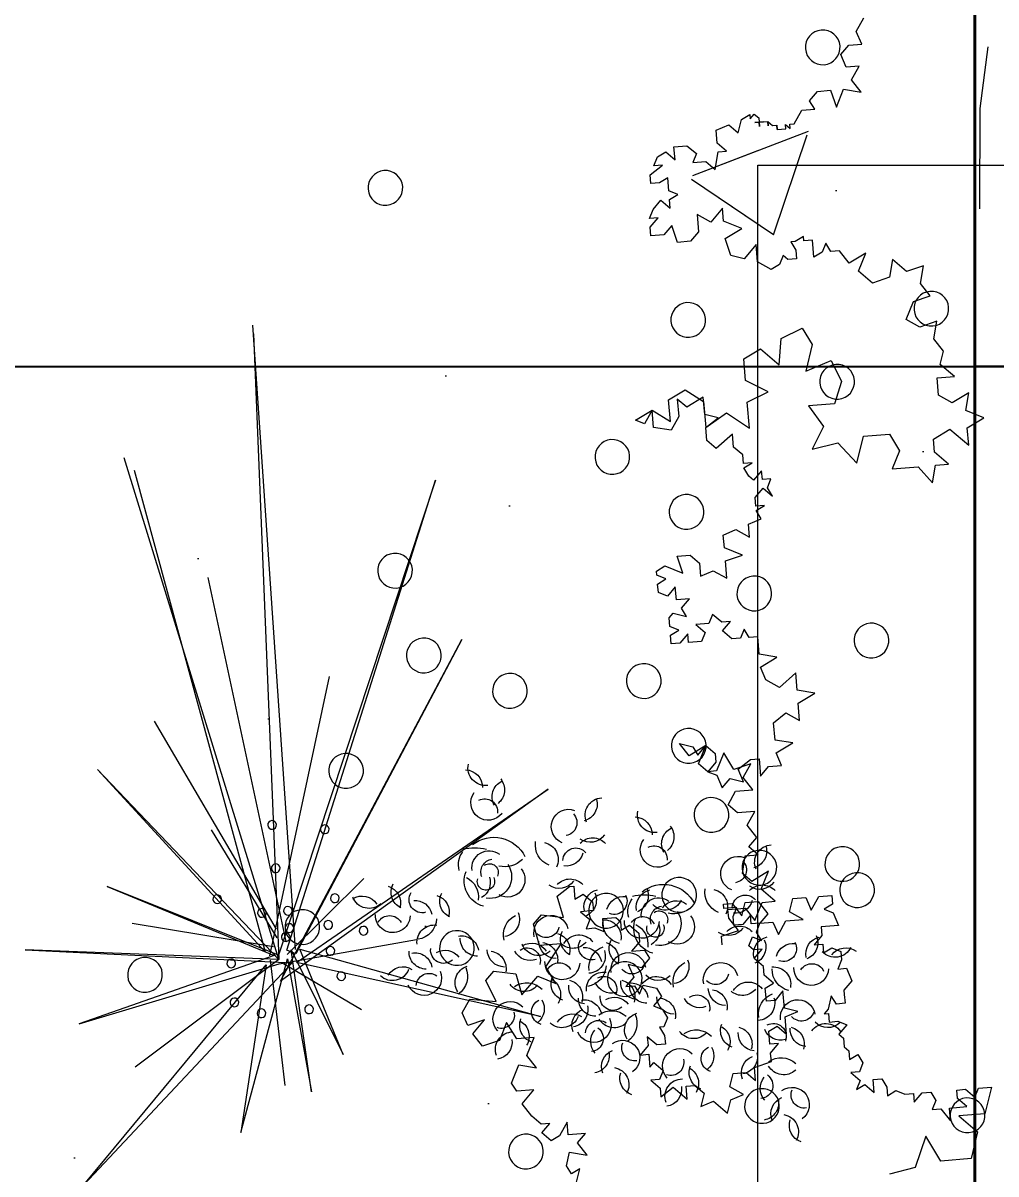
# Model space of a CAD drawing. Header units: metres. Extents: x 0 to 4415, y 1197 to 2590.
# Drawn here: x 1913.424 to 1913.872, y 1310.948 to 1311.478 of the extents above; entities that cross this region are included whole.
import ezdxf

# ---------------------------------------------------------------- set-up
doc = ezdxf.new("R2010")
doc.units = ezdxf.units.M
for name, pattern in [('AXES', [2, 1.25, -0.25, 0.25, -0.25]), ('CACHE2', [4.7625, 3.175, -1.5875]), ('CONTINU', [0])]:
    doc.linetypes.add(name, pattern=pattern)
doc.layers.get('DEFPOINTS').update_dxf_attribs({"lineweight": 5})
doc.layers.add('00-axe', color=7, linetype='AXES', lineweight=5, true_color=0xdb0000)
doc.layers.add('veg', color=7, linetype='Continuous', lineweight=9, true_color=0x61c200)
for name, color, linetype, lineweight in [('00-cote', 7, 'CONTINU', 20), ('caché', 20, 'CACHE2', 13), ('Façade 02', 41, 'Continuous', 35)]:
    doc.layers.add(name, color=color, linetype=linetype, lineweight=lineweight)
doc.styles.add('WALIDcotat', font='times.ttf')
doc.dimstyles.new('walid 100', dxfattribs={"dimscale": 0, "dimtxt": 0.25, "dimasz": 0.1, "dimexe": 1.25, "dimexo": 0.625, "dimgap": 0.02, "dimtad": 1, "dimdec": 0, "dimlfac": 100, "dimrnd": 5, "dimtxsty": 'WALIDcotat', "dimblk": 'COTE', "dimcen": 2.5, "dimse1": 1, "dimse2": 1, "dimclrd": 256, "dimclrt": 256, "dimadec": 0, "dimazin": 0, "dimtfac": 1, "dimtdec": 0, "dimtix": 1, "dimtmove": 2, "dimatfit": 3, "dimldrblk": 'COTE', "dimfxl": 1.25, "dimarcsym": 0})

# ---------------------------------------------------------------- blocks, each defined once
blk = doc.blocks.new('Plantes')
for p, q in [((-0.5796, 1.7132), (-0.238, 1.2957)), ((-0.189, 1.2913), (-0.5796, 1.7132)), ((-0.2838, 1.6127), (-0.1979, 1.2839)), ((-0.238, 1.2957), (-0.2838, 1.6127)), ((-0.2306, 1.2868), (-0.2012, 1.523)), ((-0.1979, 1.2839), (-0.1508, 1.535)), ((-0.1508, 1.535), (-0.1912, 1.2668)), ((-0.2142, 1.2853), (-0.4842, 1.4906)), ((-0.1912, 1.2668), (-0.0912, 1.4638)), ((-0.0912, 1.4638), (-0.1748, 1.2653)), ((-0.5902, 1.4095), (-0.2135, 1.2935)), ((-0.2231, 1.2779), (-0.5902, 1.4095)), ((-0.2053, 1.2928), (-0.0577, 1.3784)), ((0.281, 1.3894), (-0.1808, 1.2906)), ((-0.1748, 1.2653), (0.281, 1.3894)), ((-0.2106, 1.3262), (0.1269, 0.6784)), ((0.2921, 0.9601), (-0.2106, 1.3262)), ((-0.6932, 1.2704), (-0.189, 1.2913)), ((-0.2142, 1.2853), (-0.6932, 1.2704)), ((-0.559, 0.929), (-0.2142, 1.2853)), ((-0.2142, 1.2853), (-0.5127, 0.3401)), ((-0.2702, 0.1044), (-0.2142, 1.2853)), ((-0.2135, 1.2935), (0.0458, 1.2456)), ((-0.1808, 1.2906), (0.2921, 0.9601)), ((-0.2402, 1.2712), (-0.559, 0.929)), ((-0.5393, 1.1496), (-0.2231, 1.2779)), ((-0.215, 1.2771), (-0.5393, 1.1496)), ((-0.4942, 0.3632), (-0.2402, 1.2712)), ((-0.2246, 1.2615), (-0.4919, 1.2195)), ((-0.183, 1.2661), (-0.2717, 0.088)), ((-0.2313, 1.2786), (-0.122, 0.75)), ((0.0754, 0.3782), (-0.215, 1.2771)), ((-0.1993, 1.2675), (0.0754, 0.3782)), ((-0.1986, 1.2757), (-0.055, 1.1311)), ((0.1269, 0.6784), (-0.1823, 1.2742)), ((-0.2008, 1.2512), (-0.3527, 0.5647)), ((-0.2179, 1.2445), (-0.3431, 1.0415)), ((0.6228, 1.2518), (0.6214, 1.2354)), ((-0.2193, 1.2281), (-0.4519, 0.8371)), ((0.6214, 1.2354), (0.6533, 1.2244)), ((0.6533, 1.2244), (0.6348, 1.2013)), ((0.6348, 1.2013), (0.6333, 1.185)), ((0.666, 1.182), (0.6845, 1.2051)), ((0.6845, 1.2051), (0.698, 1.171)), ((0.6333, 1.185), (0.666, 1.182)), ((0.7225, 1.1688), (0.6958, 1.1464)), ((0.698, 1.171), (0.7225, 1.1688)), ((0.678, 1.1316), (0.6602, 1.1167)), ((0.7092, 1.1123), (0.678, 1.1316)), ((0.6958, 1.1464), (0.7092, 1.1123)), ((0.6602, 1.1167), (0.6654, 1.0833)), ((0.6654, 1.0833), (0.6899, 1.0811)), ((0.6899, 1.0811), (0.6721, 1.0662)), ((0.6721, 1.0662), (0.687, 1.0484)), ((0.687, 1.0484), (0.6685, 1.0253)), ((0.6685, 1.0253), (0.6827, 0.9994)), ((0.65, 1.0023), (0.6322, 0.9874)), ((0.6827, 0.9994), (0.65, 1.0023)), ((0.6322, 0.9874), (0.6463, 0.9614)), ((0.6463, 0.9614), (0.679, 0.9585)), ((0.679, 0.9585), (0.6605, 0.9355)), ((0.6107, 0.9317), (0.6211, 0.9554)), ((0.6211, 0.9554), (0.636, 0.9376)), ((0.636, 0.9376), (0.6612, 0.9436)), ((0.6612, 0.9436), (0.6508, 0.9198)), ((0.6605, 0.9355), (0.6746, 0.9095)), ((0.5937, 0.925), (0.5759, 0.9101)), ((0.5937, 0.925), (0.6107, 0.9317)), ((0.6085, 0.9072), (0.5937, 0.925)), ((0.61, 0.9235), (0.5937, 0.925)), ((0.6234, 0.8894), (0.61, 0.9235)), ((0.6427, 0.9206), (0.6234, 0.8894)), ((0.6746, 0.9095), (0.6427, 0.9206)), ((0.6508, 0.9198), (0.6739, 0.9013)), ((0.6902, 0.8999), (0.6932, 0.9325)), ((0.6932, 0.9325), (0.708, 0.9147)), ((0.708, 0.9147), (0.7326, 0.9126)), ((0.5581, 0.8952), (0.5395, 0.8721)), ((0.5893, 0.8759), (0.5581, 0.8952)), ((0.5648, 0.8781), (0.5744, 0.8937)), ((0.5744, 0.8937), (0.5893, 0.8759)), ((0.5759, 0.9101), (0.5893, 0.8759)), ((0.6071, 0.8908), (0.6085, 0.9072)), ((0.6739, 0.9013), (0.6902, 0.8999)), ((0.7326, 0.9126), (0.7222, 0.8888)), ((0.5395, 0.8721), (0.5648, 0.8781)), ((0.5893, 0.8759), (0.6071, 0.8908)), ((0.7534, 0.8695), (0.72, 0.8643)), ((0.7222, 0.8888), (0.7534, 0.8695)), ((0.72, 0.8643), (0.7171, 0.8316)), ((0.7171, 0.8316), (0.7401, 0.8131)), ((0.7401, 0.8131), (0.7661, 0.8272)), ((0.7661, 0.8272), (0.7632, 0.7945)), ((0.7632, 0.7945), (0.7944, 0.7753)), ((0.7276, 0.7648), (0.7016, 0.7506)), ((0.7581, 0.7373), (0.7276, 0.7648)), ((0.761, 0.77), (0.7581, 0.7373)), ((0.7944, 0.7753), (0.761, 0.77)), ((0.7016, 0.7506), (0.6913, 0.7268)), ((0.6913, 0.7268), (0.7225, 0.7076)), ((0.6891, 0.7023), (0.6862, 0.6696)), ((0.7225, 0.7076), (0.6891, 0.7023)), ((0.5228, 0.6842), (0.5213, 0.6679)), ((0.5391, 0.6828), (0.5228, 0.6842)), ((0.554, 0.665), (0.5391, 0.6828)), ((0.5554, 0.6813), (0.554, 0.665)), ((0.5799, 0.6791), (0.5554, 0.6813)), ((0.5867, 0.662), (0.5799, 0.6791)), ((0.6371, 0.674), (0.6193, 0.6591)), ((0.6535, 0.6725), (0.6371, 0.674)), ((0.5369, 0.6582), (0.5198, 0.6515)), ((0.5213, 0.6679), (0.5369, 0.6582)), ((0.5689, 0.6472), (0.5867, 0.662)), ((0.6193, 0.6591), (0.6342, 0.6413)), ((0.6602, 0.6555), (0.6535, 0.6725)), ((0.6698, 0.6711), (0.6602, 0.6555)), ((0.6862, 0.6696), (0.6698, 0.6711)), ((0.5198, 0.6515), (0.5184, 0.6352)), ((0.5184, 0.6352), (0.5258, 0.6263)), ((0.5258, 0.6263), (0.5511, 0.6323)), ((0.5511, 0.6323), (0.5414, 0.6167)), ((0.5934, 0.645), (0.5689, 0.6472)), ((0.6001, 0.6279), (0.5934, 0.645)), ((0.6179, 0.6428), (0.6001, 0.6279)), ((0.6342, 0.6413), (0.6179, 0.6428)), ((0.5414, 0.6167), (0.5563, 0.5989)), ((0.4977, 0.5876), (0.4962, 0.5713)), ((0.5147, 0.5943), (0.4977, 0.5876)), ((0.5296, 0.5765), (0.5147, 0.5943)), ((0.5318, 0.601), (0.5296, 0.5765)), ((0.5563, 0.5989), (0.5318, 0.601)), ((0.4962, 0.5713), (0.5118, 0.5617)), ((0.4947, 0.5549), (0.494, 0.5468)), ((0.494, 0.5468), (0.5096, 0.5371)), ((0.5118, 0.5617), (0.4947, 0.5549)), ((0.5096, 0.5371), (0.5438, 0.5506)), ((0.5438, 0.5506), (0.5327, 0.5186)), ((0.575, 0.5313), (0.5772, 0.5558)), ((0.5772, 0.5558), (0.601, 0.5455)), ((0.601, 0.5455), (0.6269, 0.5596)), ((0.6269, 0.5596), (0.624, 0.5269)), ((0.5572, 0.5164), (0.575, 0.5313)), ((0.624, 0.5269), (0.656, 0.5158)), ((0.5327, 0.5186), (0.5572, 0.5164)), ((0.6218, 0.5024), (0.6196, 0.4779)), ((0.656, 0.5158), (0.6218, 0.5024)), ((0.6434, 0.4675), (0.6694, 0.4817)), ((0.6694, 0.4817), (0.6672, 0.4572)), ((0.6196, 0.4779), (0.6434, 0.4675)), ((0.6672, 0.4572), (0.691, 0.4468)), ((0.691, 0.4468), (0.6814, 0.4312)), ((0.6806, 0.423), (0.6792, 0.4067)), ((0.697, 0.4216), (0.6806, 0.423)), ((0.6814, 0.4312), (0.697, 0.4216)), ((0.6792, 0.4067), (0.694, 0.3889)), ((0.694, 0.3889), (0.7118, 0.4038)), ((0.7118, 0.4038), (0.7022, 0.3882)), ((0.6762, 0.374), (0.6673, 0.3666)), ((0.6911, 0.3562), (0.6762, 0.374)), ((0.6926, 0.3726), (0.6911, 0.3562)), ((0.7089, 0.3711), (0.6926, 0.3726)), ((0.7022, 0.3882), (0.7089, 0.3711)), ((0.9867, 0.3463), (1.0142, 0.3768)), ((1.0142, 0.3768), (1.0194, 0.3434)), ((0.6673, 0.3666), (0.6577, 0.351)), ((0.6577, 0.351), (0.6733, 0.3413)), ((0.9377, 0.3507), (0.9867, 0.3463)), ((0.9511, 0.3165), (0.9377, 0.3507)), ((0.6555, 0.3265), (0.6377, 0.3116)), ((0.657, 0.3428), (0.6555, 0.3265)), ((0.6733, 0.3413), (0.657, 0.3428)), ((0.8346, 0.3022), (0.8709, 0.3402)), ((0.8709, 0.3402), (0.8829, 0.2897)), ((1.0439, 0.3412), (1.0172, 0.3189)), ((1.0194, 0.3434), (1.0439, 0.3412)), ((0.605, 0.3145), (0.5872, 0.2996)), ((0.6355, 0.2871), (0.605, 0.3145)), ((0.6377, 0.3116), (0.6355, 0.2871)), ((0.7863, 0.3148), (0.8346, 0.3022)), ((0.8071, 0.2717), (0.7863, 0.3148)), ((0.9319, 0.2853), (0.9511, 0.3165)), ((1.0172, 0.3189), (1.015, 0.2944)), ((1.0463, 0.2751), (1.0819, 0.3049)), ((1.0819, 0.3049), (1.0789, 0.2722)), ((0.5872, 0.2996), (0.5851, 0.2751)), ((0.8829, 0.2897), (0.9319, 0.2853)), ((1.015, 0.2944), (1.0463, 0.2751)), ((0.4692, 0.269), (0.4521, 0.2623)), ((0.4521, 0.2623), (0.4834, 0.243)), ((0.4834, 0.243), (0.4692, 0.269)), ((0.4863, 0.2757), (0.4834, 0.243)), ((0.4834, 0.243), (0.5182, 0.2646)), ((0.5197, 0.2809), (0.4863, 0.2757)), ((0.5182, 0.2646), (0.5146, 0.2237)), ((0.5338, 0.255), (0.5197, 0.2809)), ((0.5807, 0.2261), (0.5851, 0.2751)), ((0.5851, 0.2751), (0.6237, 0.2469)), ((0.5851, 0.2751), (0.6081, 0.2566)), ((0.6237, 0.2469), (0.6675, 0.276)), ((0.6675, 0.276), (0.6631, 0.227)), ((0.779, 0.2331), (0.8071, 0.2717)), ((1.0789, 0.2722), (1.1102, 0.2529)), ((0.5309, 0.2223), (0.5338, 0.255)), ((0.5829, 0.2506), (0.58, 0.2179)), ((0.6081, 0.2566), (0.5829, 0.2506)), ((1.1102, 0.2529), (1.076, 0.2395)), ((1.076, 0.2395), (1.0813, 0.2061)), ((0.5146, 0.2237), (0.5458, 0.2045)), ((0.5487, 0.2372), (0.5309, 0.2223)), ((0.5458, 0.2045), (0.5807, 0.2261)), ((0.58, 0.2179), (0.5487, 0.2372)), ((0.6631, 0.227), (0.7025, 0.207)), ((0.828, 0.2287), (0.779, 0.2331)), ((0.8407, 0.1864), (0.828, 0.2287)), ((1.0501, 0.2254), (1.0241, 0.2112)), ((1.0813, 0.2061), (1.0501, 0.2254)), ((0.7025, 0.207), (0.6595, 0.1861)), ((1.0241, 0.2112), (1.0212, 0.1785)), ((0.6595, 0.1861), (0.6558, 0.1452)), ((0.8207, 0.147), (0.8407, 0.1864)), ((1.0212, 0.1785), (1.0539, 0.1756)), ((1.0539, 0.1756), (1.0272, 0.1533)), ((0.6871, 0.126), (0.7227, 0.1558)), ((0.7227, 0.1558), (0.7264, 0.106)), ((0.7731, 0.1677), (0.8207, 0.147)), ((0.7851, 0.1172), (0.7731, 0.1677)), ((1.0272, 0.1533), (1.0331, 0.128)), ((0.6558, 0.1452), (0.6871, 0.126)), ((0.7658, 0.086), (0.7851, 0.1172)), ((1.0331, 0.128), (1.0146, 0.105)), ((0.7264, 0.106), (0.7658, 0.086)), ((1.0146, 0.105), (1.0199, 0.0716)), ((0.9879, 0.0827), (0.9619, 0.0685)), ((0.9619, 0.0685), (0.9754, 0.0344)), ((1.0199, 0.0716), (0.9879, 0.0827)), ((0.9754, 0.0344), (1.0073, 0.0233)), ((1.0073, 0.0233), (0.9888, 0.0002)), ((0.8982, 0.0001), (0.8715, -0.0222)), ((0.9301, -0.011), (0.8982, 0.0001)), ((0.9888, 0.0002), (0.994, -0.0332)), ((0.9354, -0.0444), (0.9301, -0.011)), ((0.6806, -0.0382), (0.6777, -0.0708)), ((0.7066, -0.024), (0.6806, -0.0382)), ((0.7222, -0.0336), (0.7066, -0.024)), ((0.7289, -0.0507), (0.7222, -0.0336)), ((0.7378, -0.0433), (0.7289, -0.0507)), ((0.7542, -0.0447), (0.7378, -0.0433)), ((0.8537, -0.0371), (0.8351, -0.0602)), ((0.8849, -0.0564), (0.8537, -0.0371)), ((0.8715, -0.0222), (0.8849, -0.0564)), ((0.9621, -0.0221), (0.9354, -0.0444)), ((0.994, -0.0332), (0.9621, -0.0221)), ((0.6302, -0.0501), (0.6191, -0.0821)), ((0.6554, -0.0441), (0.6302, -0.0501)), ((0.6777, -0.0708), (0.6554, -0.0441)), ((0.7431, -0.0767), (0.7527, -0.0611)), ((0.7527, -0.0611), (0.7542, -0.0447)), ((0.7854, -0.064), (0.7839, -0.0803)), ((0.7869, -0.0476), (0.7854, -0.064)), ((0.8025, -0.0573), (0.7869, -0.0476)), ((0.8092, -0.0743), (0.8025, -0.0573)), ((0.8188, -0.0587), (0.8092, -0.0743)), ((0.8351, -0.0602), (0.8188, -0.0587)), ((0.4787, -0.086), (0.4772, -0.1024)), ((0.5032, -0.0882), (0.4787, -0.086)), ((0.5292, -0.0741), (0.5181, -0.106)), ((0.5537, -0.0762), (0.5292, -0.0741)), ((0.5686, -0.094), (0.5537, -0.0762)), ((0.6191, -0.0821), (0.6503, -0.1013)), ((0.7513, -0.0774), (0.7431, -0.0767)), ((0.7669, -0.087), (0.7513, -0.0774)), ((0.7676, -0.0789), (0.7669, -0.087)), ((0.7839, -0.0803), (0.7676, -0.0789)), ((0.4772, -0.1024), (0.4921, -0.1202)), ((0.5181, -0.106), (0.5032, -0.0882)), ((0.5657, -0.1267), (0.5686, -0.094)), ((0.6503, -0.1013), (0.6161, -0.1148)), ((0.4758, -0.1187), (0.4825, -0.1358)), ((0.4921, -0.1202), (0.4758, -0.1187)), ((0.5916, -0.1126), (0.5657, -0.1267)), ((0.614, -0.1393), (0.5916, -0.1126)), ((0.6161, -0.1148), (0.614, -0.1393)), ((0.4825, -0.1358), (0.4974, -0.1536)), ((0.4974, -0.1536), (0.5152, -0.1387)), ((0.5152, -0.1387), (0.5137, -0.155)), ((0.5123, -0.1714), (0.5101, -0.1959)), ((0.5293, -0.1647), (0.5123, -0.1714)), ((0.5137, -0.155), (0.5293, -0.1647)), ((0.4781, -0.1848), (0.4767, -0.2011)), ((0.4945, -0.1863), (0.4781, -0.1848)), ((0.5101, -0.1959), (0.4945, -0.1863)), ((0.4767, -0.2011), (0.4997, -0.2197)), ((0.5814, -0.227), (0.5992, -0.2121)), ((0.5992, -0.2121), (0.6045, -0.2455)), ((0.4834, -0.2182), (0.4901, -0.2353)), ((0.4997, -0.2197), (0.4834, -0.2182)), ((0.4901, -0.2353), (0.5057, -0.2449)), ((0.5057, -0.2449), (0.5235, -0.23)), ((0.5235, -0.23), (0.5213, -0.2545)), ((0.5569, -0.2248), (0.5814, -0.227)), ((0.5636, -0.2418), (0.5569, -0.2248)), ((0.5213, -0.2545), (0.5458, -0.2567)), ((0.5458, -0.2567), (0.5636, -0.2418)), ((0.6208, -0.2469), (0.603, -0.2618)), ((0.6045, -0.2455), (0.6208, -0.2469)), ((0.603, -0.2618), (0.6008, -0.2863)), ((0.6246, -0.2967), (0.6424, -0.2818)), ((0.6424, -0.2818), (0.6484, -0.3071)), ((0.6008, -0.2863), (0.6246, -0.2967)), ((0.6736, -0.3011), (0.6818, -0.3018)), ((0.6818, -0.3018), (0.6736, -0.3011)), ((0.6811, -0.31), (0.6818, -0.3018)), ((0.6825, -0.2936), (0.6818, -0.3018)), ((0.6818, -0.3018), (0.6825, -0.2936)), ((0.6818, -0.3018), (0.69, -0.3025)), ((0.69, -0.3025), (0.6818, -0.3018)), ((0.6818, -0.3018), (0.69, -0.3025)), ((0.69, -0.3025), (0.6982, -0.3033)), ((0.6989, -0.2951), (0.6982, -0.3033)), ((0.6982, -0.3033), (0.6989, -0.2951)), ((0.6982, -0.3033), (0.7071, -0.2958)), ((0.7071, -0.2958), (0.7152, -0.2965)), ((0.7152, -0.2965), (0.716, -0.2884)), ((0.716, -0.2884), (0.7152, -0.2965)), ((0.7152, -0.2965), (0.716, -0.2884)), ((0.7152, -0.2965), (0.7152, -0.2965)), ((0.716, -0.2884), (0.7241, -0.2891)), ((0.716, -0.2884), (0.716, -0.2884)), ((0.7241, -0.2891), (0.7323, -0.2898)), ((0.7323, -0.2898), (0.7316, -0.298)), ((0.7316, -0.298), (0.7405, -0.2906)), ((0.7316, -0.298), (0.7316, -0.298)), ((0.7323, -0.2898), (0.7323, -0.2898)), ((0.7323, -0.2898), (0.7323, -0.2898)), ((0.7323, -0.2898), (0.7323, -0.2898)), ((0.7405, -0.2906), (0.7397, -0.2987)), ((0.7397, -0.2987), (0.7479, -0.2995)), ((0.7479, -0.2995), (0.7621, -0.3254)), ((0.6484, -0.3071), (0.664, -0.3167)), ((0.664, -0.3167), (0.6647, -0.3085)), ((0.664, -0.3167), (0.664, -0.3167)), ((0.6647, -0.3085), (0.6722, -0.3174)), ((0.6722, -0.3174), (0.6811, -0.31)), ((0.7621, -0.3254), (0.7866, -0.3276)), ((0.7866, -0.3276), (0.7769, -0.3432)), ((0.7769, -0.3432), (0.7918, -0.361)), ((0.8163, -0.3632), (0.8274, -0.3313)), ((0.8274, -0.3313), (0.8408, -0.3654)), ((0.7918, -0.361), (0.8163, -0.3632)), ((0.8408, -0.3654), (0.8743, -0.3602)), ((0.8743, -0.3602), (0.8557, -0.3832)), ((0.8557, -0.3832), (0.8699, -0.4092)), ((0.8454, -0.407), (0.835, -0.4308)), ((0.8699, -0.4092), (0.8454, -0.407)), ((0.835, -0.4308), (0.8499, -0.4486)), ((0.8499, -0.4486), (0.8744, -0.4508)), ((0.8744, -0.4508), (0.864, -0.4745)), ((0.864, -0.4745), (0.8782, -0.5005)), ((0.3124, -2.4101), (0.3028, -2.4257)), ((0.328, -2.4198), (0.3124, -2.4101)), ((0.3221, -2.3945), (0.328, -2.4198)), ((0.3028, -2.4257), (0.3088, -2.451)), ((0.9616, -2.4269), (0.9133, -2.4143)), ((0.981, -2.4863), (0.9616, -2.4269)), ((0.3088, -2.451), (0.3422, -2.4457)), ((0.3422, -2.4457), (0.3237, -2.4688)), ((1.0099, -2.4394), (0.981, -2.4863)), ((1.067, -2.4445), (1.0099, -2.4394)), ((1.079, -2.495), (1.067, -2.4445)), ((0.2739, -2.4726), (0.2561, -2.4875)), ((0.2895, -2.4822), (0.2739, -2.4726)), ((0.3237, -2.4688), (0.3385, -2.4866)), ((0.2561, -2.4875), (0.271, -2.5053)), ((0.3037, -2.5082), (0.2895, -2.4822)), ((0.3059, -2.4837), (0.3037, -2.5082)), ((0.3385, -2.4866), (0.3059, -2.4837)), ((1.0434, -2.5248), (1.079, -2.495)), ((0.2369, -2.5187), (0.2183, -2.5417)), ((0.2547, -2.5038), (0.2369, -2.5187)), ((0.271, -2.5053), (0.2547, -2.5038)), ((1.0093, -2.5382), (1.0278, -2.5152)), ((1.0278, -2.5152), (1.0256, -2.5397)), ((0.2183, -2.5417), (0.2406, -2.5684)), ((0.5562, -2.539), (0.58, -2.5493)), ((0.5622, -2.5642), (0.5562, -2.539)), ((0.58, -2.5493), (0.6067, -2.527)), ((0.6067, -2.527), (0.6127, -2.5522)), ((0.9929, -2.5368), (1.0093, -2.5382)), ((0.9996, -2.5538), (0.9929, -2.5368)), ((1.0256, -2.5397), (1.0583, -2.5426)), ((1.0583, -2.5426), (1.0405, -2.5575)), ((1.0924, -2.5292), (1.0434, -2.5248)), ((1.1044, -2.5796), (1.0924, -2.5292)), ((0.4791, -2.5732), (0.4805, -2.5569)), ((0.4805, -2.5569), (0.5036, -2.5754)), ((0.5036, -2.5754), (0.5303, -2.5531)), ((0.5303, -2.5531), (0.5281, -2.5776)), ((0.5444, -2.5791), (0.5622, -2.5642)), ((0.6365, -2.5626), (0.6105, -2.5767)), ((0.6127, -2.5522), (0.6365, -2.5626)), ((0.9068, -2.5785), (0.9083, -2.5621)), ((0.9083, -2.5621), (0.9239, -2.5718)), ((0.9573, -2.5665), (0.9588, -2.5502)), ((0.9588, -2.5502), (0.9737, -2.568)), ((0.99, -2.5694), (0.9996, -2.5538)), ((1.0405, -2.5575), (1.039, -2.5738)), ((1.0554, -2.5753), (1.0732, -2.5604)), ((1.0732, -2.5604), (1.0799, -2.5775)), ((0.208, -2.5655), (0.1983, -2.5811)), ((0.1983, -2.5811), (0.2118, -2.6153)), ((0.2406, -2.5684), (0.208, -2.5655)), ((0.4613, -2.5881), (0.4791, -2.5732)), ((0.5281, -2.5776), (0.5444, -2.5791)), ((0.6105, -2.5767), (0.6165, -2.602)), ((0.8497, -2.5734), (0.8653, -2.583)), ((0.8564, -2.5904), (0.8497, -2.5734)), ((0.8653, -2.583), (0.8831, -2.5681)), ((0.8831, -2.5681), (0.8809, -2.5926)), ((0.8972, -2.5941), (0.9068, -2.5785)), ((0.9239, -2.5718), (0.941, -2.5651)), ((0.941, -2.5651), (0.9573, -2.5665)), ((0.9737, -2.568), (0.99, -2.5694)), ((1.039, -2.5738), (1.0554, -2.5753)), ((1.0799, -2.5775), (1.1044, -2.5796)), ((0.4776, -2.5896), (0.4613, -2.5881)), ((0.4665, -2.6215), (0.4843, -2.6067)), ((0.4843, -2.6067), (0.4776, -2.5896)), ((0.6165, -2.602), (0.641, -2.6042)), ((0.641, -2.6042), (0.6588, -2.5893)), ((0.6588, -2.5893), (0.6566, -2.6138)), ((0.8386, -2.6053), (0.8564, -2.5904)), ((0.8549, -2.6068), (0.8386, -2.6053)), ((0.8616, -2.6239), (0.8549, -2.6068)), ((0.8809, -2.5926), (0.8972, -2.5941)), ((0.2118, -2.6153), (0.2452, -2.61)), ((0.2452, -2.61), (0.2266, -2.6331)), ((0.4569, -2.6371), (0.4591, -2.6126)), ((0.4591, -2.6126), (0.4665, -2.6215)), ((0.6566, -2.6138), (0.6886, -2.6249)), ((0.6886, -2.6249), (0.6871, -2.6412)), ((0.852, -2.6395), (0.8616, -2.6239)), ((0.1427, -2.6503), (0.1242, -2.6733)), ((0.1747, -2.6614), (0.1427, -2.6503)), ((0.2266, -2.6331), (0.2401, -2.6672)), ((0.4405, -2.6357), (0.4569, -2.6371)), ((0.4554, -2.6535), (0.4405, -2.6357)), ((0.6871, -2.6412), (0.702, -2.659)), ((0.826, -2.6536), (0.8349, -2.6462)), ((0.8349, -2.6462), (0.8364, -2.6298)), ((0.8364, -2.6298), (0.852, -2.6395)), ((0.1881, -2.6955), (0.1747, -2.6614)), ((0.2074, -2.6643), (0.1881, -2.6955)), ((0.2401, -2.6672), (0.2074, -2.6643)), ((0.454, -2.6698), (0.4554, -2.6535)), ((0.4718, -2.6549), (0.454, -2.6698)), ((0.4881, -2.6564), (0.4718, -2.6549)), ((0.477, -2.6884), (0.4866, -2.6727)), ((0.4866, -2.6727), (0.4881, -2.6564)), ((0.6857, -2.6576), (0.6835, -2.6821)), ((0.702, -2.659), (0.6857, -2.6576)), ((0.8157, -2.6774), (0.8246, -2.67)), ((0.8246, -2.67), (0.826, -2.6536)), ((0.1146, -2.689), (0.1042, -2.7127)), ((0.1465, -2.7), (0.1146, -2.689)), ((0.1242, -2.6733), (0.1465, -2.7)), ((0.4852, -2.6891), (0.477, -2.6884)), ((0.4919, -2.7062), (0.4852, -2.6891)), ((0.6835, -2.6821), (0.6991, -2.6917)), ((0.6991, -2.6917), (0.7169, -2.6768)), ((0.7169, -2.6768), (0.714, -2.7095)), ((0.8231, -2.6863), (0.8157, -2.6774)), ((0.8305, -2.6952), (0.8231, -2.6863)), ((0.1042, -2.7127), (0.1184, -2.7387)), ((0.4823, -2.7218), (0.4919, -2.7062)), ((0.714, -2.7095), (0.7377, -2.7199)), ((0.7875, -2.7161), (0.7957, -2.7168)), ((0.7949, -2.725), (0.7875, -2.7161)), ((0.7957, -2.7168), (0.7971, -2.7005)), ((0.7971, -2.7005), (0.8135, -2.7019)), ((0.8135, -2.7019), (0.8305, -2.6952)), ((0.1184, -2.7387), (0.1681, -2.7349)), ((0.1681, -2.7349), (0.1482, -2.7743)), ((0.4652, -2.7285), (0.4823, -2.7218)), ((0.4801, -2.7463), (0.4652, -2.7285)), ((0.7125, -2.7259), (0.7096, -2.7585)), ((0.7377, -2.7199), (0.7125, -2.7259)), ((0.8009, -2.7502), (0.7949, -2.725)), ((0.8106, -2.7346), (0.8009, -2.7502)), ((0.8269, -2.7361), (0.8106, -2.7346)), ((0.8254, -2.7524), (0.8269, -2.7361)), ((0.2046, -2.7876), (0.2164, -2.7475)), ((0.2164, -2.7475), (0.2462, -2.7831)), ((0.4289, -2.7664), (0.4385, -2.7508)), ((0.4385, -2.7508), (0.4452, -2.7679)), ((0.4705, -2.7619), (0.4801, -2.7463)), ((0.6784, -2.7393), (0.6762, -2.7638)), ((0.6947, -2.7407), (0.6784, -2.7393)), ((0.7096, -2.7585), (0.6947, -2.7407)), ((0.8247, -2.7606), (0.8254, -2.7524)), ((0.1482, -2.7743), (0.163, -2.7921)), ((0.2462, -2.7831), (0.2803, -2.7696)), ((0.2803, -2.7696), (0.2611, -2.8009)), ((0.4125, -2.765), (0.4289, -2.7664)), ((0.4274, -2.7828), (0.4125, -2.765)), ((0.4452, -2.7679), (0.4705, -2.7619)), ((0.6918, -2.7734), (0.674, -2.7883)), ((0.6762, -2.7638), (0.6918, -2.7734)), ((0.8321, -2.7695), (0.8247, -2.7606)), ((0.8292, -2.8022), (0.8396, -2.7784)), ((0.8396, -2.7784), (0.8321, -2.7695)), ((0.163, -2.7921), (0.2046, -2.7876)), ((0.2611, -2.8009), (0.2901, -2.8446)), ((0.4171, -2.8065), (0.4274, -2.7828)), ((0.4423, -2.8006), (0.4171, -2.8065)), ((0.4572, -2.8184), (0.4423, -2.8006)), ((0.674, -2.7883), (0.6725, -2.8046)), ((0.8129, -2.8007), (0.8292, -2.8022)), ((0.8196, -2.8178), (0.8129, -2.8007)), ((0.4475, -2.834), (0.4572, -2.8184)), ((0.6725, -2.8046), (0.6547, -2.8195)), ((0.6547, -2.8195), (0.6696, -2.8373)), ((0.8181, -2.8341), (0.8196, -2.8178)), ((0.2493, -2.841), (0.2374, -2.8811)), ((0.2901, -2.8446), (0.2493, -2.841)), ((0.423, -2.8318), (0.4475, -2.834)), ((0.4379, -2.8496), (0.423, -2.8318)), ((0.6533, -2.8359), (0.6444, -2.8433)), ((0.6444, -2.8433), (0.6511, -2.8604)), ((0.6696, -2.8373), (0.6533, -2.8359)), ((0.7677, -2.8461), (0.784, -2.8475)), ((0.7825, -2.8639), (0.7677, -2.8461)), ((0.784, -2.8475), (0.7855, -2.8312)), ((0.7855, -2.8312), (0.8011, -2.8408)), ((0.8011, -2.8408), (0.8181, -2.8341)), ((0.3533, -2.875), (0.3704, -2.8683)), ((0.3704, -2.8683), (0.3682, -2.8928)), ((0.4187, -2.8808), (0.4365, -2.8659)), ((0.4365, -2.8659), (0.4379, -2.8496)), ((0.6511, -2.8604), (0.6682, -2.8537)), ((0.6682, -2.8537), (0.6585, -2.8693)), ((0.6897, -2.8885), (0.7001, -2.8648)), ((0.7001, -2.8648), (0.7143, -2.8907)), ((0.7811, -2.8802), (0.7825, -2.8639)), ((0.2374, -2.8811), (0.2523, -2.8989)), ((0.337, -2.8735), (0.3533, -2.875)), ((0.3437, -2.8906), (0.337, -2.8735)), ((0.3927, -2.895), (0.4016, -2.8875)), ((0.4016, -2.8875), (0.403, -2.8712)), ((0.403, -2.8712), (0.4187, -2.8808)), ((0.6162, -2.882), (0.6148, -2.8983)), ((0.6326, -2.8834), (0.6162, -2.882)), ((0.6474, -2.9012), (0.6326, -2.8834)), ((0.6489, -2.8849), (0.6474, -2.9012)), ((0.6652, -2.8863), (0.6489, -2.8849)), ((0.6585, -2.8693), (0.6652, -2.8863)), ((0.6652, -2.8863), (0.6897, -2.8885)), ((0.6801, -2.9041), (0.6652, -2.8863)), ((0.7974, -2.8817), (0.7811, -2.8802)), ((0.8138, -2.8831), (0.7974, -2.8817)), ((0.8034, -2.9069), (0.8138, -2.8831)), ((0.2523, -2.8989), (0.2939, -2.8944)), ((0.2939, -2.8944), (0.2821, -2.9345)), ((0.3259, -2.9055), (0.3437, -2.8906)), ((0.3504, -2.9077), (0.3259, -2.9055)), ((0.3489, -2.924), (0.3504, -2.9077)), ((0.3682, -2.8928), (0.3927, -2.895)), ((0.6126, -2.9228), (0.6311, -2.8998)), ((0.6148, -2.8983), (0.6215, -2.9154)), ((0.6311, -2.8998), (0.6371, -2.925)), ((0.6616, -2.9272), (0.6801, -2.9041)), ((0.7143, -2.8907), (0.7469, -2.8936)), ((0.7469, -2.8936), (0.721, -2.9078)), ((0.721, -2.9078), (0.727, -2.933)), ((0.7515, -2.9352), (0.7618, -2.9114)), ((0.7618, -2.9114), (0.776, -2.9374)), ((0.7863, -2.9136), (0.8034, -2.9069)), ((0.3133, -2.9538), (0.3155, -2.9293)), ((0.3155, -2.9293), (0.3311, -2.9389)), ((0.3311, -2.9389), (0.3489, -2.924)), ((0.597, -2.9132), (0.5962, -2.9214)), ((0.5962, -2.9214), (0.6126, -2.9228)), ((0.6215, -2.9154), (0.597, -2.9132)), ((0.6371, -2.925), (0.6616, -2.9272)), ((0.727, -2.933), (0.7515, -2.9352)), ((0.8019, -2.9233), (0.7863, -2.9136)), ((0.8005, -2.9396), (0.8019, -2.9233)), ((0.2821, -2.9345), (0.3051, -2.953)), ((0.3051, -2.953), (0.3133, -2.9538)), ((0.776, -2.9374), (0.8005, -2.9396))]:
    blk.add_line(p, q)
at = {"color": 97}
for p, q in [((-0.215, 1.2771), (-0.215, 1.2771)), ((-0.1823, 1.2742), (-0.1993, 1.2675))]:
    blk.add_line(p, q, dxfattribs=at)
at = {"color": 72}
for p, q in [((1.0997, -0.1414), (1.0992, -0.3308)), ((1.0992, -0.3308), (1.1135, -0.4474))]:
    blk.add_line(p, q, dxfattribs=at)
for centre, major_axis, start_param, end_param in [((0.7366, 1.604), (0.0232, 0.0232), 4.082311, 6.019626), ((0.7849, 1.5914), (0.0232, 0.0232), 1.097798, 2.668594), ((0.6988, 1.5497), (0.0232, 0.0232), 5.269135, 6.892291), ((0.75, 1.5699), (0.0232, 0.0232), 1.970463, 3.541259), ((0.7568, 1.5528), (0.0232, 0.0232), 3.296913, 6.438505), ((0.5496, 1.5383), (0.0232, 0.0232), 1.987916, 3.925231), ((0.5154, 1.5249), (0.0232, 0.0232), 5.338948, 6.909744), ((0.7293, 1.5223), (0.0232, 0.0232), 1.603943, 3.052567), ((0.7798, 1.5343), (0.0174, 0.0174), 0.609106, 2.755861), ((0.4159, 1.5173), (0.0232, 0.0232), 4.082311, 6.019626), ((0.4642, 1.5048), (0.0232, 0.0232), 1.097798, 2.668594), ((0.595, 1.4931), (0.0232, 0.0232), 1.115251, 2.738407), ((0.5474, 1.5138), (0.0232, 0.0232), 4.466283, 6.03708), ((0.6959, 1.517), (0.0174, 0.0174), 4.536097, 6.979557), ((0.5445, 1.4811), (0.0232, 0.0232), 1.58649, 4.710629), ((0.5274, 1.4744), (0.0174, 0.0174), 5.251682, 7.398437), ((0.6937, 1.4925), (0.0232, 0.0232), 1.970463, 3.541259), ((0.3781, 1.463), (0.0232, 0.0232), 5.269135, 6.892291), ((0.4294, 1.4832), (0.0232, 0.0232), 1.970463, 3.541259), ((0.4361, 1.4661), (0.0232, 0.0232), 3.296913, 6.438505), ((0.6091, 1.4671), (0.0174, 0.0174), 1.045438, 3.471446), ((0.5757, 1.4619), (0.0232, 0.0232), 4.954976, 6.386146), ((0.6581, 1.4628), (0.0232, 0.0232), 5.269135, 6.892291), ((0.7406, 1.4636), (0.0232, 0.0232), 0.015694, 1.830836), ((0.2289, 1.4517), (0.0232, 0.0232), 1.987916, 3.925231), ((0.1947, 1.4382), (0.0232, 0.0232), 5.338948, 6.909744), ((0.4086, 1.4356), (0.0232, 0.0232), 1.603943, 3.052567), ((0.4591, 1.4476), (0.0174, 0.0174), 0.609106, 2.755861), ((0.736, 1.5052), (0.029, 0.029), 3.296913, 4.65827), ((0.2743, 1.4064), (0.0232, 0.0232), 1.115251, 2.738407), ((0.2267, 1.4271), (0.0232, 0.0232), 4.466283, 6.03708), ((0.3812, 1.4051), (0.0232, 0.0232), 5.077149, 8.218741), ((0.3752, 1.4304), (0.0174, 0.0174), 4.536097, 6.979557), ((0.4221, 1.4015), (0.029, 0.029), 5.077149, 6.455959), ((0.6538, 1.4137), (0.0232, 0.0232), 1.115251, 2.738407), ((0.6062, 1.4345), (0.0232, 0.0232), 4.466283, 6.03708), ((0.6872, 1.419), (0.0232, 0.0232), 0.870905, 2.424248), ((0.6478, 1.439), (0.0232, 0.0232), 4.169577, 5.792734), ((0.7852, 1.4102), (0.0232, 0.0232), 0.870905, 2.424248), ((0.7465, 1.4384), (0.0232, 0.0232), 4.169577, 5.792734), ((0.2238, 1.3945), (0.0232, 0.0232), 1.58649, 4.710629), ((0.2067, 1.3878), (0.0174, 0.0174), 5.251682, 7.398437), ((0.373, 1.4058), (0.0232, 0.0232), 1.970463, 3.541259), ((0.3908, 1.4207), (0.0174, 0.0174), 2.406795, 4.536097), ((0.4725, 1.4134), (0.0232, 0.0232), 1.79593, 3.611072), ((0.5699, 1.3965), (0.0232, 0.0232), 6.194159, 8.009302), ((0.575, 1.4537), (0.029, 0.029), 3.331819, 4.710629), ((0.7347, 1.3983), (0.0232, 0.0232), 0.521839, 1.953009), ((0.7206, 1.4242), (0.0174, 0.0174), 3.436539, 5.862547), ((0.8201, 1.4318), (0.0232, 0.0232), 2.9653, 4.920069), ((-0.2463, 1.387), (0.0058, 0.0058), 2.267169, 8.550354), ((0.2884, 1.3805), (0.0174, 0.0174), 1.045438, 3.471446), ((0.255, 1.3752), (0.0232, 0.0232), 4.954976, 6.386146), ((0.3211, 1.3775), (0.0232, 0.0232), 5.862547, 7.817316), ((0.3411, 1.4169), (0.0232, 0.0232), 2.895487, 4.466283), ((0.3374, 1.3761), (0.0232, 0.0232), 5.269135, 6.892291), ((0.4199, 1.377), (0.0232, 0.0232), 0.015694, 1.830836), ((0.503, 1.386), (0.0232, 0.0232), 4.064858, 5.688014), ((0.6902, 1.3611), (0.0232, 0.0232), 5.181868, 7.014464), ((0.7667, 1.3872), (-0.0232, 0.0232), 0.626559, 3.750698), ((0.7734, 1.3701), (0.0174, 0.0174), 5.810187, 7.939489), ((0.8232, 1.3739), (0.0232, 0.0232), 0.015694, 1.58649), ((-0.2975, 1.3669), (0.0058, 0.0058), 2.267169, 8.550354), ((-0.1564, 1.379), (0.0058, 0.0058), 2.267169, 8.550354), ((0.385, 1.3554), (0.0232, 0.0232), 0.783639, 2.389342), ((0.3634, 1.3902), (0.0232, 0.0232), 3.750698, 5.321495), ((0.4153, 1.4185), (0.029, 0.029), 3.296913, 4.65827), ((0.4177, 1.3524), (0.0174, 0.0174), 0.0506, 2.476608), ((0.5328, 1.3504), (0.0232, 0.0232), 0.783639, 2.336982), ((0.5811, 1.3379), (0.0232, 0.0232), 0.41712, 1.865743), ((0.5758, 1.3713), (0.0174, 0.0174), 3.331819, 5.77528), ((0.6004, 1.3691), (0.0232, 0.0232), 4.064858, 5.688014), ((0.7333, 1.3819), (0.029, 0.029), 2.197355, 3.558712), ((0.0605, 1.3184), (0.0232, 0.0232), 5.077149, 8.218741), ((0.1014, 1.3148), (0.029, 0.029), 5.077149, 6.455959), ((0.3331, 1.3271), (0.0232, 0.0232), 1.115251, 2.738407), ((0.2855, 1.3478), (0.0232, 0.0232), 4.466283, 6.03708), ((0.3665, 1.3323), (0.0232, 0.0232), 0.870905, 2.424248), ((0.3271, 1.3523), (0.0232, 0.0232), 4.169577, 5.792734), ((0.414, 1.3116), (0.0232, 0.0232), 0.521839, 1.953009), ((0.4206, 1.3851), (0.0232, 0.0232), 3.401633, 4.832803), ((0.4645, 1.3236), (0.0232, 0.0232), 0.870905, 2.424248), ((0.4259, 1.3517), (0.0232, 0.0232), 4.169577, 5.792734), ((0.4511, 1.3577), (0.0232, 0.0232), 3.750698, 5.321495), ((0.4816, 1.3303), (0.0232, 0.0232), 0.783639, 2.389342), ((0.6301, 1.3335), (0.0232, 0.0232), 0.783639, 2.336982), ((0.6613, 1.3142), (0.0232, 0.0232), 6.194159, 7.764956), ((0.0701, 1.3341), (0.0174, 0.0174), 2.406795, 4.536097), ((0.1518, 1.3268), (0.0232, 0.0232), 1.79593, 3.611072), ((0.2492, 1.3098), (0.0232, 0.0232), 6.194159, 8.009302), ((0.2543, 1.367), (0.029, 0.029), 3.331819, 4.710629), ((0.3999, 1.3376), (0.0232, 0.0232), 2.249715, 4.064858), ((0.3628, 1.2915), (0.029, 0.029), 5.530934, 6.909744), ((0.3999, 1.3376), (0.0174, 0.0174), 3.436539, 5.862547), ((0.4994, 1.3452), (0.0232, 0.0232), 2.9653, 4.920069), ((0.5715, 1.3223), (0.029, 0.029), 2.110089, 3.453992), ((0.6205, 1.3179), (0.0232, 0.0232), 2.110089, 5.234228), ((0.6109, 1.3023), (0.0174, 0.0174), 5.705467, 7.852222), ((0.6732, 1.3544), (0.0232, 0.0232), 2.878034, 4.832803), ((0.72, 1.3255), (0.0232, 0.0232), 3.837965, 5.670561), ((0.7587, 1.2973), (0.029, 0.029), 1.010531, 2.371888), ((0.7913, 1.2944), (0.0232, 0.0232), 5.530934, 8.655074), ((-0.0962, 1.316), (0.0058, 0.0058), 2.267169, 8.550354), ((0.0004, 1.2909), (0.0232, 0.0232), 5.862547, 7.817316), ((0.0204, 1.3303), (0.0232, 0.0232), 2.895487, 4.466283), ((0.1823, 1.2993), (0.0232, 0.0232), 4.064858, 5.688014), ((0.3212, 1.2869), (0.0232, 0.0232), 5.530934, 8.672527), ((0.3695, 1.2744), (0.0232, 0.0232), 5.181868, 7.014464), ((0.446, 1.3005), (0.0232, 0.0232), 2.197355, 5.321495), ((0.4527, 1.2834), (0.0174, 0.0174), 5.810187, 7.939489), ((0.5025, 1.2872), (0.0232, 0.0232), 0.015694, 1.58649), ((0.5277, 1.2932), (0.0232, 0.0232), 5.094602, 6.909744), ((-0.3041, 1.2933), (0.0058, 0.0058), 2.267169, 8.550354), ((0.0643, 1.2687), (0.0232, 0.0232), 0.783639, 2.389342), ((0.0427, 1.3036), (0.0232, 0.0232), 3.750698, 5.321495), ((0.097, 1.2658), (0.0174, 0.0174), 0.0506, 2.476608), ((0.2121, 1.2637), (0.0232, 0.0232), 0.783639, 2.336982), ((0.2604, 1.2512), (0.0232, 0.0232), 0.41712, 1.865743), ((0.2551, 1.2846), (0.0174, 0.0174), 3.331819, 5.77528), ((0.2797, 1.2824), (0.0232, 0.0232), 4.064858, 5.688014), ((0.3153, 1.3122), (0.0174, 0.0174), 2.86058, 4.989882), ((0.3762, 1.2573), (0.0174, 0.0174), 0.504386, 2.930394), ((0.3628, 1.2915), (0.0232, 0.0232), 3.855418, 5.286588), ((0.4126, 1.2953), (0.029, 0.029), 2.197355, 3.558712), ((0.3948, 1.2804), (0.0232, 0.0232), 4.204484, 5.77528), ((0.4423, 1.2597), (0.0232, 0.0232), 1.237424, 2.843127), ((0.6726, 1.2556), (0.0232, 0.0232), 5.059695, 6.682852), ((0.7387, 1.2579), (0.0174, 0.0174), 4.989882, 7.41589), ((0.7928, 1.3107), (0.0174, 0.0174), 2.91294, 5.042242), ((-0.1169, 1.2684), (0.0058, 0.0058), 2.267169, 8.550354), ((0.0999, 1.2985), (0.0232, 0.0232), 3.401633, 4.832803), ((0.1304, 1.271), (0.0232, 0.0232), 3.750698, 5.321495), ((0.1609, 1.2436), (0.0232, 0.0232), 0.783639, 2.389342), ((0.276, 1.2416), (0.0232, 0.0232), 0.033147, 1.987916), ((0.2633, 1.2839), (0.0232, 0.0232), 3.349273, 4.920069), ((0.3094, 1.2468), (0.0232, 0.0232), 0.783639, 2.336982), ((0.3027, 1.2639), (0.0232, 0.0232), 4.204484, 5.77528), ((0.3503, 1.2432), (0.0232, 0.0232), 1.237424, 2.843127), ((0.3406, 1.2276), (0.0232, 0.0232), 6.194159, 7.764956), ((0.5048, 1.2211), (0.0348, 0.0348), 1.045438, 2.720954), ((0.7149, 1.2683), (0.0232, 0.0232), 2.144995, 3.698339), ((0.7572, 1.281), (0.0232, 0.0232), 2.616234, 4.047404), ((0.8137, 1.2677), (0.0232, 0.0232), 2.144995, 3.698339), ((0.7706, 1.2468), (0.0232, 0.0232), 5.059695, 6.682852), ((0.836, 1.241), (0.0232, 0.0232), 5.93236, 7.887129), ((0.8567, 1.2886), (0.0232, 0.0232), 2.982754, 4.55355), ((-0.2015, 1.243), (0.0058, 0.0058), 2.267169, 8.550354), ((0.0792, 1.2509), (0.0232, 0.0232), 2.249715, 4.064858), ((0.0421, 1.2048), (0.029, 0.029), 5.530934, 6.909744), ((0.2508, 1.2356), (0.029, 0.029), 2.110089, 3.453992), ((0.207, 1.2065), (0.0232, 0.0232), 5.094602, 6.909744), ((0.2998, 1.2312), (0.0232, 0.0232), 2.110089, 5.234228), ((0.2902, 1.2156), (0.0174, 0.0174), 5.705467, 7.852222), ((0.3525, 1.2677), (0.0232, 0.0232), 2.878034, 4.832803), ((0.3993, 1.2388), (0.0232, 0.0232), 3.837965, 5.670561), ((0.438, 1.2106), (0.029, 0.029), 1.010531, 2.371888), ((0.4707, 1.2077), (-0.0232, 0.0232), 3.960138, 7.084277), ((0.4416, 1.2515), (0.029, 0.029), 4.379017, 5.635654), ((0.4966, 1.2219), (0.0116, 0.0116), 5.024789, 8.95178), ((0.4721, 1.2241), (0.0232, 0.0232), 5.181868, 6.543225), ((0.5041, 1.213), (0.029, 0.029), 4.885162, 7.241357), ((0.5375, 1.2182), (0.0232, 0.0232), 4.815349, 7.572969), ((-0.1948, 1.2259), (0.0058, 0.0058), 2.267169, 8.550354), ((-0.1213, 1.2194), (0.0058, 0.0058), 2.267169, 8.550354), ((-0.0545, 1.2299), (0.0058, 0.0058), 2.267169, 8.550354), ((0.0005, 1.2003), (0.0232, 0.0232), 5.530934, 8.672527), ((0.6348, 1.2013), (0.0232, 0.0232), 6.106893, 7.677689), ((0.6555, 1.2489), (0.0232, 0.0232), 3.104927, 4.745536), ((-0.2468, 1.1976), (0.0058, 0.0058), 2.267169, 8.550354), ((-0.1977, 1.1933), (0.0058, 0.0058), 2.267169, 8.550354), ((-0.0054, 1.2255), (0.0174, 0.0174), 2.86058, 4.989882), ((0.0556, 1.1706), (0.0174, 0.0174), 0.504386, 2.930394), ((0.0421, 1.2048), (0.0232, 0.0232), 3.855418, 5.286588), ((0.0741, 1.1937), (0.0232, 0.0232), 4.204484, 5.77528), ((0.1216, 1.173), (0.0232, 0.0232), 1.237424, 2.843127), ((0.3519, 1.1689), (0.0232, 0.0232), 5.059695, 6.682852), ((0.418, 1.1712), (0.0174, 0.0174), 4.989882, 7.41589), ((0.4855, 1.1899), (0.029, 0.029), 2.075182, 2.982754), ((0.4721, 1.2241), (0.0174, 0.0174), 2.91294, 5.042242), ((0.5026, 1.1966), (0.0232, 0.0232), 2.214809, 4.55355), ((0.5115, 1.2041), (0.0174, 0.0174), 1.970463, 3.768152), ((0.5033, 1.2048), (0.0116, 0.0116), 3.314366, 5.949813), ((0.5309, 1.1447), (0.0348, 0.0348), 0.015694, 0.993078), ((-0.3314, 1.1722), (0.0058, 0.0058), 2.267169, 8.550354), ((-0.1093, 1.1689), (0.0058, 0.0058), 2.267169, 8.550354), ((-0.0447, 1.1549), (0.0232, 0.0232), 0.033147, 1.987916), ((-0.0574, 1.1972), (0.0232, 0.0232), 3.349273, 4.920069), ((-0.018, 1.1772), (0.0232, 0.0232), 4.204484, 5.77528), ((0.0296, 1.1565), (0.0232, 0.0232), 1.237424, 2.843127), ((0.1841, 1.1345), (0.0348, 0.0348), 1.045438, 2.720954), ((0.3942, 1.1816), (0.0232, 0.0232), 2.144995, 3.698339), ((0.4365, 1.1943), (0.0232, 0.0232), 2.616234, 4.047404), ((0.493, 1.181), (0.0232, 0.0232), 2.144995, 3.698339), ((0.4499, 1.1601), (0.0232, 0.0232), 5.059695, 6.682852), ((0.5115, 1.2041), (0.0464, 0.0464), 3.262006, 5.024789), ((0.5153, 1.1543), (0.0232, 0.0232), 5.93236, 7.887129), ((0.536, 1.2019), (0.0232, 0.0232), 2.982754, 4.55355), ((0.6304, 1.1523), (0.029, 0.029), 1.150158, 2.511515), ((0.5999, 1.1797), (0.0232, 0.0232), 4.134671, 5.949813), ((0.666, 1.182), (0.0174, 0.0174), 2.389342, 4.815349), ((0.6475, 1.159), (0.0232, 0.0232), 5.757827, 7.188997), ((0.1209, 1.1648), (0.029, 0.029), 4.379017, 5.635654), ((0.1759, 1.1352), (0.0116, 0.0116), 5.024789, 8.95178), ((0.1514, 1.1374), (0.0232, 0.0232), 5.181868, 6.543225), ((0.1834, 1.1263), (0.029, 0.029), 4.885162, 7.241357), ((0.2168, 1.1315), (0.0232, 0.0232), 4.815349, 7.572969), ((0.3141, 1.1146), (0.0232, 0.0232), 6.106893, 7.677689), ((0.475, 1.2567), (0.0696, 0.0696), 3.698339, 4.152124), ((0.3348, 1.1622), (0.0232, 0.0232), 3.104927, 4.745536), ((0.652, 1.1174), (0.0232, 0.0232), 1.150158, 4.274297), ((0.6431, 1.11), (0.0174, 0.0174), 4.745536, 6.892291), ((0.698, 1.171), (0.0232, 0.0232), 3.104927, 4.745536), ((0.6929, 1.1138), (0.0232, 0.0232), 6.106893, 7.677689), ((-0.2214, 1.113), (0.0058, 0.0058), 2.267169, 8.550354), ((0.1648, 1.1032), (0.029, 0.029), 2.075182, 2.982754), ((0.1819, 1.11), (0.0232, 0.0232), 2.214809, 4.55355), ((0.1908, 1.1174), (0.0174, 0.0174), 1.970463, 3.768152), ((0.1826, 1.1181), (0.0116, 0.0116), 3.314366, 5.949813), ((0.2102, 1.058), (0.0348, 0.0348), 0.015694, 0.993078), ((0.4998, 1.0733), (0.0232, 0.0232), 6.141799, 9.265939), ((0.7159, 1.0952), (0.0232, 0.0232), 1.935556, 3.872871), ((0.1908, 1.1174), (0.0464, 0.0464), 3.262006, 5.024789), ((0.3097, 1.0656), (0.029, 0.029), 1.150158, 2.511515), ((0.2792, 1.093), (0.0232, 0.0232), 4.134671, 5.949813), ((0.3453, 1.0954), (0.0174, 0.0174), 2.389342, 4.815349), ((0.3268, 1.0723), (0.0232, 0.0232), 5.757827, 7.188997), ((0.4931, 1.0904), (0.0174, 0.0174), 3.453992, 5.600747), ((0.6729, 1.0744), (0.0232, 0.0232), 5.234228, 6.805025), ((0.1543, 1.1701), (0.0696, 0.0696), 3.698339, 4.152124), ((0.54, 1.0615), (0.0232, 0.0232), 1.830836, 3.453992), ((0.4976, 1.0488), (0.0232, 0.0232), 4.815349, 6.386146), ((-0.1292, 1.0389), (0.0058, 0.0058), 2.267169, 8.550354), ((0.3313, 1.0307), (0.0232, 0.0232), 1.150158, 4.274297), ((0.3224, 1.0233), (0.0174, 0.0174), 4.745536, 6.892291), ((0.3773, 1.0843), (0.0232, 0.0232), 3.104927, 4.745536), ((0.3722, 1.0271), (0.0232, 0.0232), 6.106893, 7.677689), ((0.4561, 1.0443), (0.0232, 0.0232), 3.942685, 5.513481), ((-0.2287, 1.0313), (0.0058, 0.0058), 2.267169, 8.550354), ((0.1791, 0.9867), (0.0232, 0.0232), 6.141799, 9.265939), ((0.3952, 1.0086), (0.0232, 0.0232), 1.935556, 3.872871), ((0.494, 1.008), (0.0232, 0.0232), 0.644012, 2.581328), ((0.1724, 1.0037), (0.0174, 0.0174), 3.453992, 5.600747), ((0.3522, 0.9877), (0.0232, 0.0232), 5.234228, 6.805025), ((0.2193, 0.9748), (0.0232, 0.0232), 1.830836, 3.453992), ((0.177, 0.9622), (0.0232, 0.0232), 4.815349, 6.386146), ((0.1354, 0.9576), (0.0232, 0.0232), 3.942685, 5.513481), ((0.1733, 0.9213), (0.0232, 0.0232), 0.644012, 2.581328)]:
    blk.add_ellipse(centre, major_axis=major_axis, ratio=1, start_param=start_param, end_param=end_param, dxfattribs=at)
at = {"color": 10}
for centre in [(-0.4668, 1.3161), (0.4393, 1.3176), (-0.1703, 1.2237), (0.4031, 1.189), (0.877, 1.1467), (0.6921, 1.1056), (0.6009, 1.0067), (-0.0896, 0.9283), (0.0556, 0.7094), (0.5499, 0.4347), (0.409, 0.332), (0.8325, 0.1871)]:
    blk.add_ellipse(centre, major_axis=(0.0232, 0.0232), ratio=1, start_param=2.267169, end_param=8.550354, dxfattribs=at)
at = {"color": 50}
for centre in [(0.4714, 0.7547), (0.9008, 0.6752), (0.6789, 0.5879), (0.0001, 0.5497), (0.5505, 0.0723), (1.0095, 0.0478), (-0.0232, -0.173), (0.8009, -0.4442), (0.2263, -2.4519), (1.0598, -2.5262), (0.6714, -2.541), (0.0933, -2.8353), (0.5123, -2.9386), (0.8199, -2.999), (0.5284, -3.22), (0.1899, -3.3216)]:
    blk.add_ellipse(centre, major_axis=(0.0232, 0.0232), ratio=1, start_param=2.267169, end_param=8.550354, dxfattribs=at)
blk = doc.blocks.new('COTE')
at = {"ltscale": 0.05}
h = blk.add_hatch(color=256, dxfattribs=at)
edge = h.paths.add_edge_path()
edge.add_arc((0, 0), 0.25, 0, 360)
for p, q in [((0, -1), (0, 1)), ((1, 0), (-1, 0))]:
    blk.add_line(p, q)
blk.add_circle((0, 0), 0.25)
blk = doc.blocks.new('*D318')
at = {"layer": '00-cote', "lineweight": -2, "ltscale": 0.1, "transparency": 16777216}
blk.add_line((1925.38409, 1310.89956), (1897.28173, 1310.89956), dxfattribs=at)
at = {"layer": 'DEFPOINTS', "color": 0, "ltscale": 0.1, "transparency": 16777216}
for p in [(1897.18173, 1312.39839), (1925.48409, 1312.39839), (1897.18173, 1310.89956)]:
    blk.add_point(p, dxfattribs=at)
at = {"layer": '00-cote', "lineweight": -2, "ltscale": 0.1, "transparency": 16777216, "xscale": 0.1, "yscale": 0.1, "zscale": 0.1}
for p, rotation in [((1897.18173, 1310.89956), 179.9999998187384), ((1925.48409, 1310.89956), 359.9999998187384)]:
    blk.add_blockref('COTE', p, dxfattribs=dict(at, rotation=rotation))
at = {"layer": '00-cote', "ltscale": 0.1, "transparency": 16777216, "insert": (1911.33291, 1311.04672), "char_height": 0.25, "attachment_point": 5, "rotation": 360, "style": 'WALIDcotat'}
blk.add_mtext('2830', dxfattribs=at)
blk = doc.blocks.new('*D322')
at = {"layer": '00-cote', "lineweight": -2, "ltscale": 0.1, "transparency": 16777216}
blk.add_line((1911.81234, 1311.31981), (1913.96234, 1311.31981), dxfattribs=at)
at = {"layer": 'DEFPOINTS', "color": 0, "ltscale": 0.1, "transparency": 16777216}
for p in [(1914.06234, 1314.33399), (1911.71234, 1314.23399), (1914.06234, 1311.31981)]:
    blk.add_point(p, dxfattribs=at)
at = {"layer": '00-cote', "lineweight": -2, "ltscale": 0.1, "transparency": 16777216, "xscale": 0.1, "yscale": 0.1, "zscale": 0.1, "rotation": 180}
blk.add_blockref('COTE', (1911.71234, 1311.31981), dxfattribs=at)
at = {"layer": '00-cote', "lineweight": -2, "ltscale": 0.1, "transparency": 16777216, "xscale": 0.1, "yscale": 0.1, "zscale": 0.1}
blk.add_blockref('COTE', (1914.06234, 1311.31981), dxfattribs=at)
at = {"layer": '00-cote', "ltscale": 0.1, "transparency": 16777216, "insert": (1912.88734, 1311.46697), "char_height": 0.25, "attachment_point": 5, "style": 'WALIDcotat'}
blk.add_mtext('235', dxfattribs=at)
blk = doc.blocks.new('*D323')
at = {"layer": '00-cote', "lineweight": -2, "ltscale": 0.1, "transparency": 16777216}
for p, q in [((1913.96234, 1311.31981), (1913.86234, 1311.31981)), ((1914.06234, 1311.31981), (1914.41234, 1311.31981)), ((1914.51234, 1311.31981), (1914.61234, 1311.31981))]:
    blk.add_line(p, q, dxfattribs=at)
at = {"layer": 'DEFPOINTS', "color": 0, "ltscale": 0.1, "transparency": 16777216}
for p in [(1914.06234, 1314.33399), (1914.41234, 1314.23405), (1914.41234, 1311.31981)]:
    blk.add_point(p, dxfattribs=at)
at = {"layer": '00-cote', "lineweight": -2, "ltscale": 0.1, "transparency": 16777216, "xscale": 0.1, "yscale": 0.1, "zscale": 0.1}
blk.add_blockref('COTE', (1914.06234, 1311.31981), dxfattribs=at)
at = {"layer": '00-cote', "lineweight": -2, "ltscale": 0.1, "transparency": 16777216, "xscale": 0.1, "yscale": 0.1, "zscale": 0.1, "rotation": 180}
blk.add_blockref('COTE', (1914.41234, 1311.31981), dxfattribs=at)
at = {"layer": '00-cote', "ltscale": 0.1, "transparency": 16777216, "insert": (1914.23734, 1311.46697), "char_height": 0.25, "attachment_point": 5, "style": 'WALIDcotat'}
blk.add_mtext('35', dxfattribs=at)

msp = doc.modelspace()

# ---------------------------------------------------------------- hatches: boundary and pattern name
at = {"layer": 'veg'}
h = msp.add_hatch(dxfattribs=at)
h.set_pattern_fill('AR-CONC', color=256, scale=0.003, angle=-1e-14, style=0)
h.paths.add_polyline_path([(1913.86234, 1312.10545), (1904.36234, 1312.10545), (1904.36234, 1309.94057), (1905.47326, 1310.01054), (1905.50708, 1309.4559), (1907.36282, 1309.56841), (1907.32912, 1310.12127), (1908.52675, 1310.19669), (1908.56063, 1309.64103), (1910.82943, 1309.77858), (1910.79504, 1310.34265), (1911.99267, 1310.41808), (1912.02723, 1309.85119), (1913.86234, 1309.96245)])
h.paths.add_polyline_path([(1905.47326, 1310.01054), (1904.36234, 1309.94057), (1904.36234, 1309.3865), (1905.50708, 1309.4559)])
h.paths.add_polyline_path([(1908.52675, 1310.19669), (1907.32912, 1310.12127), (1907.36282, 1309.56841), (1908.56063, 1309.64103)], flags=17)
h.paths.add_polyline_path([(1911.99267, 1310.41808), (1910.79504, 1310.34265), (1910.82943, 1309.77858), (1912.02723, 1309.85119)], flags=17)
h = msp.add_hatch(dxfattribs=at)
h.set_pattern_fill('AR-CONC', color=256, scale=0.003, angle=-1e-14, style=0)
h.paths.add_polyline_path([(1913.76235, 1312.10545), (1904.36234, 1312.10545), (1904.36234, 1309.94057), (1905.47326, 1310.01054), (1905.50708, 1309.4559), (1907.36282, 1309.56841), (1907.32912, 1310.12127), (1908.52675, 1310.19669), (1908.56063, 1309.64103), (1910.82943, 1309.77858), (1910.79504, 1310.34265), (1911.99267, 1310.41808), (1912.02723, 1309.85119), (1913.76235, 1309.96245)])
h.paths.add_polyline_path([(1905.47326, 1310.01054), (1904.36234, 1309.94057), (1904.36234, 1309.3865), (1905.50708, 1309.4559)])
h.paths.add_polyline_path([(1908.52675, 1310.19669), (1907.32912, 1310.12127), (1907.36282, 1309.56841), (1908.56063, 1309.64103)], flags=17)
h.paths.add_polyline_path([(1911.99267, 1310.41808), (1910.79504, 1310.34265), (1910.82943, 1309.77858), (1912.02723, 1309.85119)], flags=17)

# ---------------------------------------------------------------- linework, layer by layer
at = {"layer": '00-axe', "lineweight": 30, "ltscale": 5}
msp.add_lwpolyline([(1918.47284, 1331.51818), (1918.47284, 1320.4533), (1913.60233, 1320.4533), (1913.60233, 1306.88373), (1913.60233, 1306.88373)], dxfattribs=at)
at = {"layer": 'caché', "linetype": 'CACHE2'}
msp.add_lwpolyline([(1917.60304, 1309.72784), (1913.76235, 1309.72784), (1913.76235, 1311.41264), (1917.60304, 1311.41264)], close=True, dxfattribs=at)
at = {"layer": 'Façade 02'}
for p, q in [((1913.86234, 1314.33399), (1913.86234, 1309.96245)), ((1913.86234, 1310.17729), (1913.86234, 1314.23402))]:
    msp.add_line(p, q, dxfattribs=at)

# ---------------------------------------------------------------- block references
at = {"layer": 'veg', "ltscale": 0.1, "xscale": -0.2441011966847084, "yscale": 0.2441011966847084, "zscale": 0.2441011966847084, "rotation": 179.5978025672188}
for p in [(1913.59594, 1311.35986), (1913.59594, 1310.35986)]:
    msp.add_blockref('Plantes', p, dxfattribs=at)

# ---------------------------------------------------------------- dimensions: what is measured, and where the dimension line sits
at = {"layer": '00-cote', "ltscale": 0.1}
for base, p1, p2, picture, middle in [((1914.06234, 1311.31981), (1911.71234, 1314.23399), (1914.06234, 1314.33399), '*D322', (1912.88734, 1311.46697)), ((1914.41234, 1311.31981), (1914.06234, 1314.33399), (1914.41234, 1314.23405), '*D323', (1914.23734, 1311.46697))]:
    dim = msp.add_linear_dim(base=base, p1=p1, p2=p2, angle=180, dimstyle='walid 100', override={"dimscale": 1, "dimfxl": 0}, dxfattribs=at)
    dim.commit()
    dim.dimension.update_dxf_attribs({"geometry": picture, "text_midpoint": middle})
dim = msp.add_aligned_dim(p1=(1925.48409, 1312.39839), p2=(1897.18173, 1312.39839), distance=1.49883, dimstyle='walid 100', override={"dimscale": 1, "dimfxl": 0}, dxfattribs=at)
dim.commit()
dim.dimension.update_dxf_attribs({"geometry": '*D318', "text_midpoint": (1911.33291, 1311.04672)})

doc.saveas('drawing.dxf')
